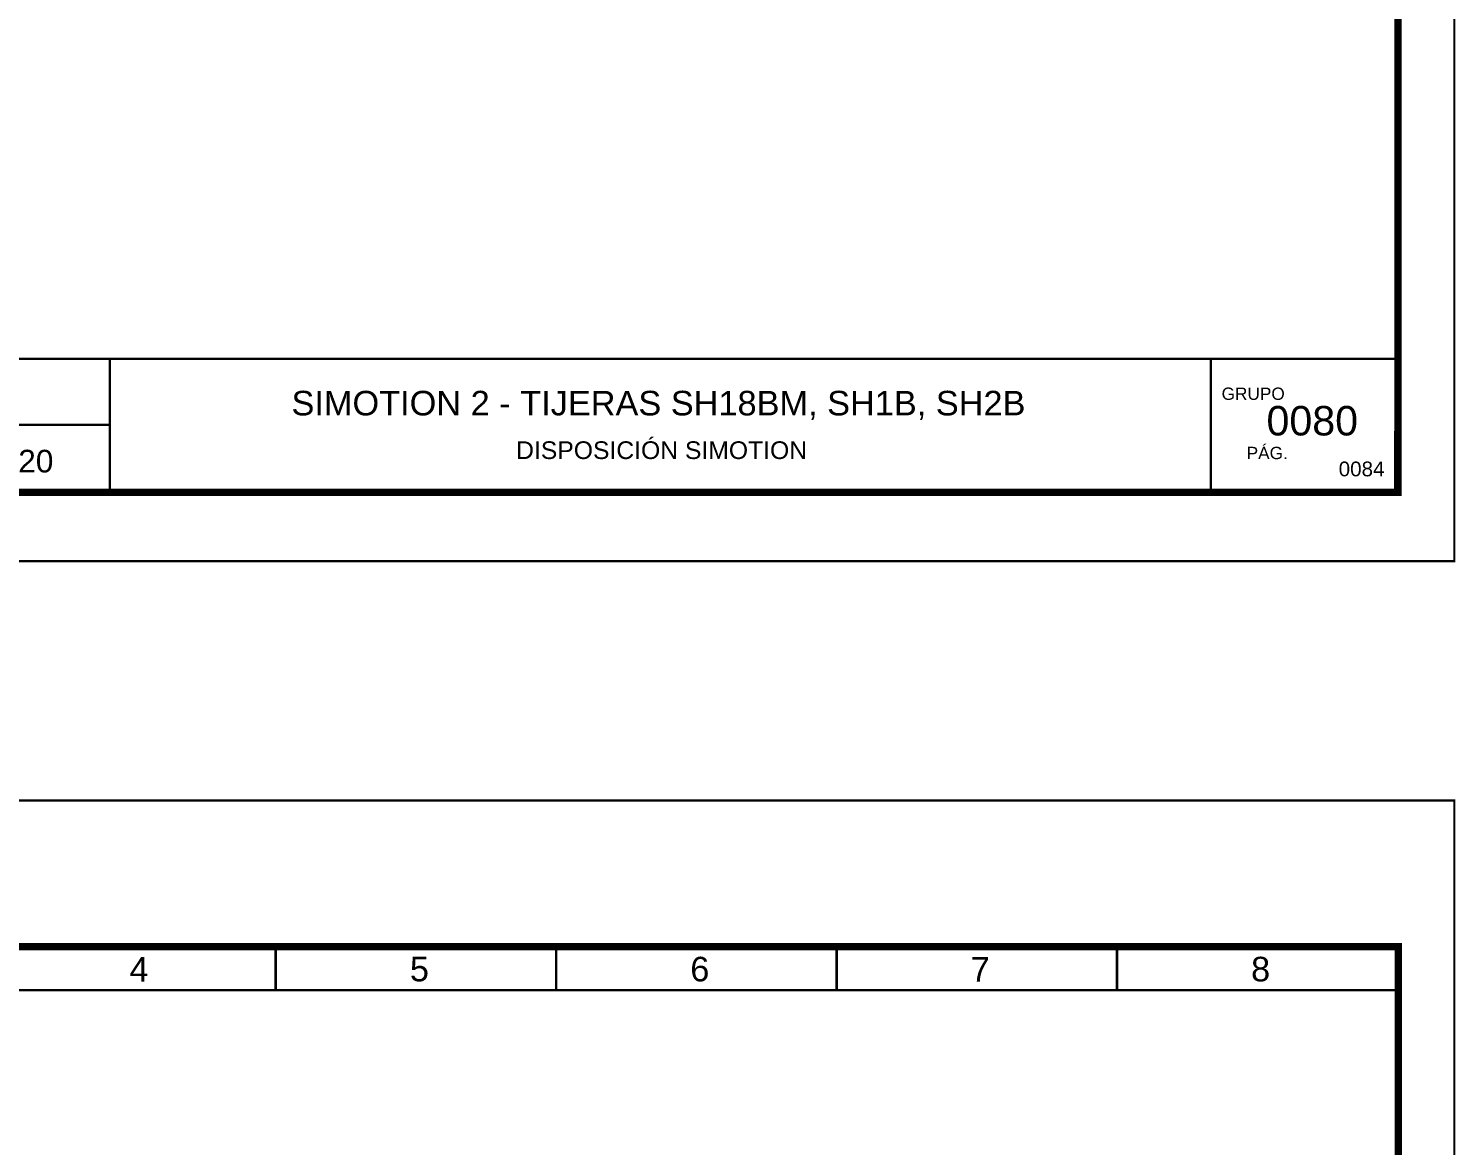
# Model space of a CAD drawing. Header units: millimetres. Extents: x -5035 to 14510, y -7775 to 12.
# Drawn here: x 541.8 to 687, y -2408.9 to -2295.2 of the extents above; entities that cross this region are included whole.
import ezdxf
from ezdxf.enums import TextEntityAlignment as Align

# ---------------------------------------------------------------- set-up
doc = ezdxf.new("R2010")
doc.units = ezdxf.units.MM
for name, color, linetype, lineweight in [('Cables eProC', 81, 'Continuous', 25), ('eProC - L2', 41, 'Continuous', 20), ('Rótulo eProC', 222, 'Continuous', 25)]:
    doc.layers.add(name, color=color, linetype=linetype, lineweight=lineweight)
doc.styles.get("Standard").update_dxf_attribs({"font": 'arial.ttf'})

# ---------------------------------------------------------------- blocks, each defined once
blk = doc.blocks.new('eProC - Rótulo')
at = {"layer": 'eProC - L2', "lineweight": 5, "const_width": 0.233}
for points in [[(0, 0), (297, 0), (297, -210), (0, -210), (0, 0)], [(5.78, -189.4), (291.22, -189.4)], [(160.14, -203), (160.14, -189.4)], [(76.84, -196.12), (160.14, -196.12)]]:
    blk.add_lwpolyline(points, dxfattribs=at)
at = {"layer": 'eProC - L2', "lineweight": 40, "const_width": 0.75}
blk.add_lwpolyline([(5.78, -203), (291.25, -203), (291.29, -14.87), (5.82, -14.87)], close=True, dxfattribs=at)
at = {"layer": 'eProC - L2', "lineweight": 5, "const_width": 0.233}
for points in [[(177.06, -19.31), (148.5, -19.31), (148.5, -14.87), (177.06, -14.87)], [(205.58, -19.31), (177.02, -19.31), (177.02, -14.87), (205.58, -14.87)], [(234.14, -19.31), (205.58, -19.31), (205.58, -14.87), (234.14, -14.87)], [(262.68, -19.31), (234.12, -19.31), (234.12, -14.87), (262.68, -14.87)], [(291.2, -19.31), (262.64, -19.31), (262.64, -14.87), (291.2, -14.87)]]:
    blk.add_lwpolyline(points, close=True, dxfattribs=at)
at = {"layer": 'eProC - L2', "lineweight": 0, "const_width": 0.233}
blk.add_lwpolyline([(272.21, -203), (272.21, -189.4)], dxfattribs=at)
at = {"layer": 'eProC - L2', "lineweight": 20, "char_height": 2.5, "attachment_point": 7}
for s, insert in [('{\\fArial|b0|i0|c0|p18;4}', (162.14, -18.45)), ('{\\fArial|b0|i0|c0|p18;5}', (190.69, -18.45)), ('{\\fArial|b0|i0|c0|p18;6}', (219.23, -18.45)), ('{\\fArial|b0|i0|c0|p18;7}', (247.77, -18.45)), ('{\\fArial|b0|i0|c0|p18;8}', (276.31, -18.45))]:
    blk.add_mtext(s, dxfattribs=dict(at, insert=insert))
at = {"layer": 'eProC - L2', "insert": (215.99, -192.67), "char_height": 2.5, "width": 89.0143, "attachment_point": 2}
blk.add_mtext('{\\fArial|b0|i0|c0|p18;SIMOTION 2 - TIJERAS SH18BM, SH1B, SH2B}', dxfattribs=at)
at = {"layer": 'eProC - L2', "attachment_point": 7}
for s, insert, char_height in [('{\\fArial|b0|i0|c0|p18;GRUPO}', (273.31, -193.61), 1.2552), ('{\\fArial|b0|i0|c0|p18;28/08/20}', (141.87, -201.01), 2.3051), ('{\\fArial|b0|i0|c0|p18;PÁG.}', (275.86, -199.64), 1.2552)]:
    blk.add_mtext(s, dxfattribs=dict(at, insert=insert, char_height=char_height))
at = {"layer": 'eProC - L2'}
for tag, p in [('GR', (284.94, -193.11)), ('PG', (284.94, -198.93))]:
    blk.add_attdef(tag, text='', height=3, dxfattribs=at).set_placement(p, align=Align.MIDDLE)
blk.add_attdef('DESCRIPCIÓN', text='', height=1.8, dxfattribs=at).set_placement((216.31, -199.61), align=Align.CENTER)

msp = doc.modelspace()

# ---------------------------------------------------------------- block references
at = {"layer": 'Cables eProC'}
ref = msp.add_blockref('eProC - Rótulo', (389.92, -2139.41), dxfattribs=at)
ref.add_attrib('HOJA', '0080', dxfattribs={"layer": 'Rótulo eProC', "color": 6, "height": 3}).set_placement((672.46, -2335.12), align=Align.MIDDLE)
ref.add_attrib('SIG', '0084', dxfattribs={"layer": 'Rótulo eProC', "color": 6, "height": 1.5}).set_placement((679.81, -2340.78), align=Align.RIGHT)
ref.add_attrib('DESCRIPCIÓN', 'DISPOSICIÓN SIMOTION', dxfattribs={"layer": 'Rótulo eProC', "color": 6, "height": 1.8}).set_placement((606.23, -2339.02), align=Align.CENTER)
msp.add_blockref('eProC - Rótulo', (389.92, -2373.78), dxfattribs=at)

doc.saveas('drawing.dxf')
